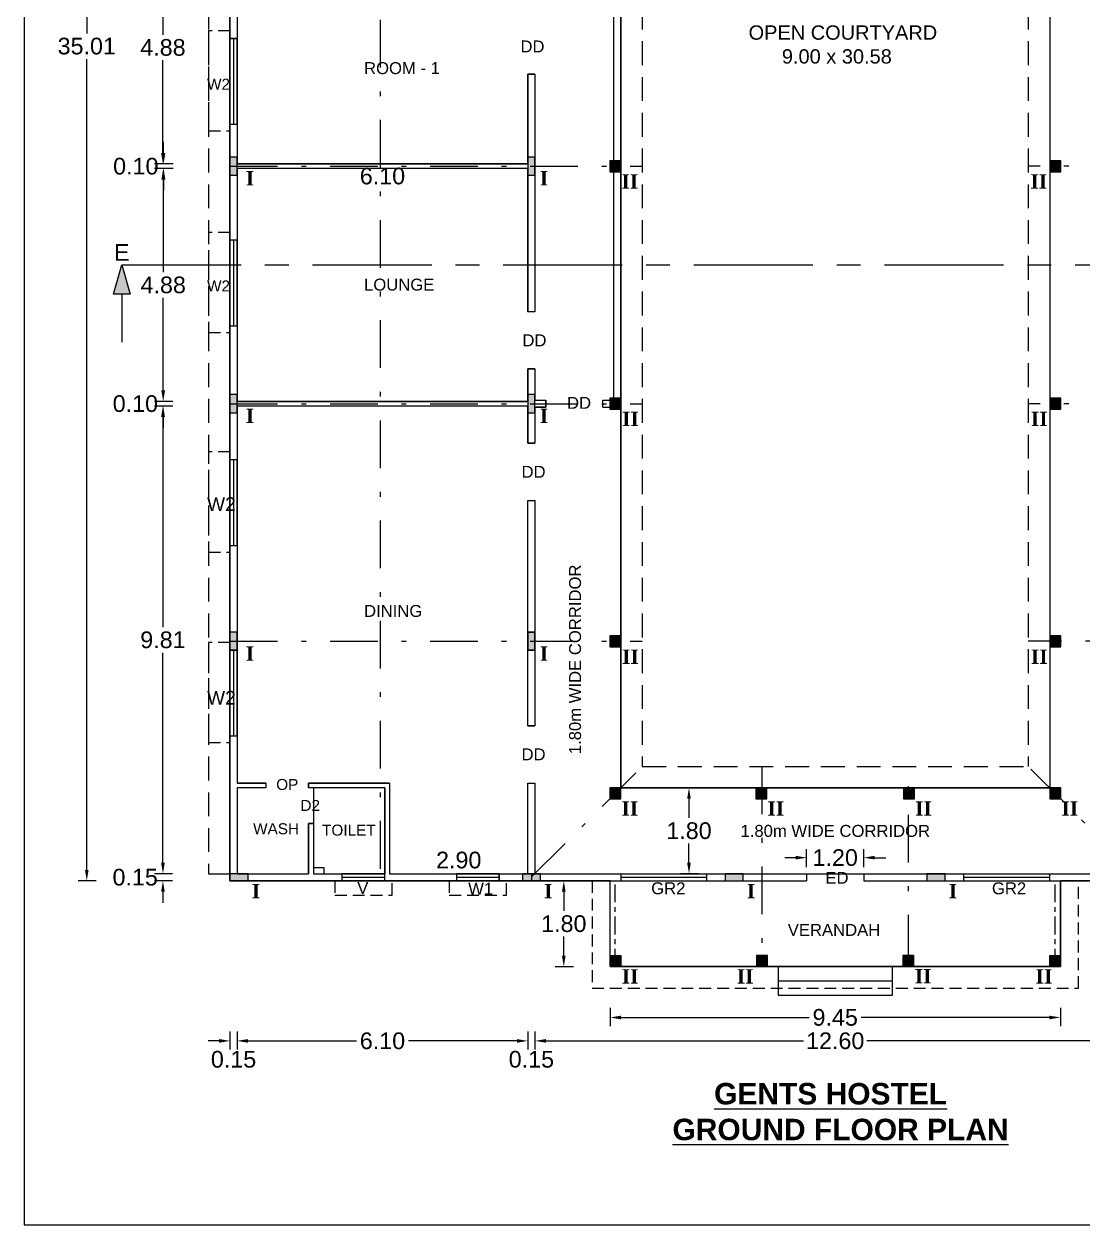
# Model space of a CAD drawing. Header units: metres. Extents: x 3715 to 4596, y 2418 to 2709.
# Drawn here: x 4030.44 to 4052.67, y 2583.8 to 2608.98 of the extents above; entities that cross this region are included whole.
import ezdxf

# ---------------------------------------------------------------- set-up
doc = ezdxf.new("R2010")
doc.units = ezdxf.units.M
doc.header["$MEASUREMENT"] = 0
for name, pattern in [('CENTER', [2, 1.25, -0.25, 0.25, -0.25]), ('CENTER2', [1.125, 0.75, -0.125, 0.125, -0.125]), ('DASHDOT', [1, 0.5, -0.25, 0, -0.25]), ('DASHED', [0.75, 0.5, -0.25]), ('DASHED2', [0.375, 0.25, -0.125])]:
    doc.linetypes.add(name, pattern=pattern)
for name, color, linetype in [('BLK_5_FLR_0_BLT_UP_AREA', 46, 'Continuous'), ('BLK_5_FLR_0_CARPET_AREA', 46, 'Continuous'), ('BLK_5_FLR_0_CARPET_AREA_DEDUCT', 46, 'Continuous'), ('BLK_5_FLR_0_EXIT_WIDTH_DOOR', 2, 'Continuous'), ('BLK_5_FLR_0_WASH', 7, 'Continuous'), ('BLK_5_FLR_0_WATER_CLOSET', 1, 'Continuous'), ('PATH_WAY', 4, 'Continuous')]:
    doc.layers.add(name, color=color, linetype=linetype)
doc.styles.add('Inner font', font='arial.ttf')
doc.styles.add('notes', font='arial.ttf')
doc.styles.get("Standard").update_dxf_attribs({"font": 'arial.ttf'})
doc.styles.add('Times New Roman$101', font='timesbd.ttf', dxfattribs={"height": 3.024})
doc.dimstyles.get("Standard").update_dxf_attribs({"dimtxt": 0.35, "dimasz": 0.23, "dimexe": 0.18, "dimexo": 0.0625, "dimgap": 0.09, "dimtad": 0, "dimtih": 1, "dimtoh": 1, "dimzin": 0, "dimdsep": 46, "dimtxsty": 'Standard', "dimcen": 0.09, "dimadec": 0, "dimazin": 0, "dimtfac": 1, "dimtofl": 0, "dimtmove": 2, "dimatfit": 3, "dimfxl": 0, "dimtolj": 1, "dimtzin": 0, "dimarcsym": 0})

# ---------------------------------------------------------------- blocks, each defined once
blk = doc.blocks.new('*D115')
at = {"color": 0, "lineweight": -2, "ltscale": 0.1}
for p, q in [((4033.36, 2591.392), (4033.36, 2591.622)), ((4033.56, 2591.162), (4033.18, 2591.162)), ((4033.56, 2591.012), (4033.18, 2591.012)), ((4033.36, 2590.782), (4033.36, 2590.552))]:
    blk.add_line(p, q, dxfattribs=at)
at = {"color": 0, "ltscale": 0.1}
for points in [[(4033.322, 2591.392), (4033.399, 2591.392), (4033.36, 2591.162)], [(4033.322, 2590.782), (4033.399, 2590.782), (4033.36, 2591.012)]]:
    blk.add_solid(points, dxfattribs=at)
at = {"color": 0, "ltscale": 0.1, "insert": (4032.778, 2591.087), "char_height": 0.35, "attachment_point": 5}
blk.add_mtext('\\A1;0.15', dxfattribs=at)
blk = doc.blocks.new('*D116')
at = {"color": 0, "lineweight": -2, "ltscale": 0.1}
for p, q in [((4033.56, 2600.967), (4033.18, 2600.967)), ((4033.36, 2600.737), (4033.36, 2596.334)), ((4033.36, 2591.392), (4033.36, 2595.796)), ((4033.56, 2591.162), (4033.18, 2591.162))]:
    blk.add_line(p, q, dxfattribs=at)
at = {"color": 0, "ltscale": 0.1}
for points in [[(4033.322, 2600.737), (4033.399, 2600.737), (4033.36, 2600.967)], [(4033.322, 2591.392), (4033.399, 2591.392), (4033.36, 2591.162)]]:
    blk.add_solid(points, dxfattribs=at)
at = {"color": 0, "ltscale": 0.1, "insert": (4033.36, 2596.065), "char_height": 0.35, "attachment_point": 5}
blk.add_mtext('\\A1;9.81', dxfattribs=at)
blk = doc.blocks.new('*D117')
at = {"color": 0, "lineweight": -2, "ltscale": 0.1}
for p, q in [((4033.365, 2601.297), (4033.365, 2601.527)), ((4033.565, 2601.067), (4033.185, 2601.067)), ((4033.565, 2600.967), (4033.185, 2600.967)), ((4033.365, 2600.737), (4033.365, 2600.507))]:
    blk.add_line(p, q, dxfattribs=at)
at = {"color": 0, "ltscale": 0.1}
for points in [[(4033.326, 2601.297), (4033.403, 2601.297), (4033.365, 2601.067)], [(4033.326, 2600.737), (4033.403, 2600.737), (4033.365, 2600.967)]]:
    blk.add_solid(points, dxfattribs=at)
at = {"color": 0, "ltscale": 0.1, "insert": (4032.782, 2601.017), "char_height": 0.35, "attachment_point": 5}
blk.add_mtext('\\A1;0.10', dxfattribs=at)
blk = doc.blocks.new('*D118')
at = {"color": 0, "lineweight": -2, "ltscale": 0.1}
for p, q in [((4033.566, 2605.947), (4033.186, 2605.947)), ((4033.366, 2605.717), (4033.366, 2603.776)), ((4033.366, 2601.297), (4033.366, 2603.239)), ((4033.566, 2601.067), (4033.186, 2601.067))]:
    blk.add_line(p, q, dxfattribs=at)
at = {"color": 0, "ltscale": 0.1}
for points in [[(4033.328, 2605.717), (4033.405, 2605.717), (4033.366, 2605.947)], [(4033.328, 2601.297), (4033.405, 2601.297), (4033.366, 2601.067)]]:
    blk.add_solid(points, dxfattribs=at)
at = {"color": 0, "ltscale": 0.1, "insert": (4033.366, 2603.507), "char_height": 0.35, "attachment_point": 5}
blk.add_mtext('\\A1;4.88', dxfattribs=at)
blk = doc.blocks.new('*D119')
at = {"color": 0, "lineweight": -2, "ltscale": 0.1}
for p, q in [((4033.373, 2606.277), (4033.373, 2606.507)), ((4033.573, 2606.047), (4033.193, 2606.047)), ((4033.573, 2605.947), (4033.193, 2605.947)), ((4033.373, 2605.717), (4033.373, 2605.487))]:
    blk.add_line(p, q, dxfattribs=at)
at = {"color": 0, "ltscale": 0.1}
for points in [[(4033.335, 2606.277), (4033.412, 2606.277), (4033.373, 2606.047)], [(4033.335, 2605.717), (4033.412, 2605.717), (4033.373, 2605.947)]]:
    blk.add_solid(points, dxfattribs=at)
at = {"color": 0, "ltscale": 0.1, "insert": (4032.791, 2605.997), "char_height": 0.35, "attachment_point": 5}
blk.add_mtext('\\A1;0.10', dxfattribs=at)
blk = doc.blocks.new('*D20')
at = {"color": 0, "lineweight": -2, "ltscale": 0.1}
for p, q in [((4033.56, 2610.927), (4033.18, 2610.927)), ((4033.36, 2610.697), (4033.36, 2608.756)), ((4033.36, 2606.277), (4033.36, 2608.219)), ((4033.56, 2606.047), (4033.18, 2606.047))]:
    blk.add_line(p, q, dxfattribs=at)
at = {"color": 0, "ltscale": 0.1}
for points in [[(4033.322, 2610.697), (4033.399, 2610.697), (4033.36, 2610.927)], [(4033.322, 2606.277), (4033.399, 2606.277), (4033.36, 2606.047)]]:
    blk.add_solid(points, dxfattribs=at)
at = {"color": 0, "ltscale": 0.1, "insert": (4033.36, 2608.487), "char_height": 0.35, "attachment_point": 5}
blk.add_mtext('\\A1;4.88', dxfattribs=at)
blk = doc.blocks.new('*D127')
at = {"color": 0, "lineweight": -2, "ltscale": 0.1}
for p, q in [((4031.962, 2626.017), (4031.582, 2626.017)), ((4031.762, 2625.787), (4031.762, 2608.784)), ((4031.762, 2591.242), (4031.762, 2608.246)), ((4031.962, 2591.012), (4031.582, 2591.012))]:
    blk.add_line(p, q, dxfattribs=at)
at = {"color": 0, "ltscale": 0.1}
for points in [[(4031.724, 2625.787), (4031.8, 2625.787), (4031.762, 2626.017)], [(4031.724, 2591.242), (4031.8, 2591.242), (4031.762, 2591.012)]]:
    blk.add_solid(points, dxfattribs=at)
at = {"color": 0, "ltscale": 0.1, "insert": (4031.762, 2608.515), "char_height": 0.35, "attachment_point": 5}
blk.add_mtext('\\A1;35.01', dxfattribs=at)
blk = doc.blocks.new('*D27')
at = {"color": 0, "lineweight": -2, "ltscale": 0.1}
for p, q in [((4034.767, 2587.856), (4034.767, 2587.476)), ((4034.917, 2587.856), (4034.917, 2587.476)), ((4034.537, 2587.656), (4034.307, 2587.656)), ((4035.147, 2587.656), (4035.377, 2587.656))]:
    blk.add_line(p, q, dxfattribs=at)
at = {"color": 0, "ltscale": 0.1}
for points in [[(4034.537, 2587.694), (4034.537, 2587.617), (4034.767, 2587.656)], [(4035.147, 2587.694), (4035.147, 2587.617), (4034.917, 2587.656)]]:
    blk.add_solid(points, dxfattribs=at)
at = {"color": 0, "ltscale": 0.1, "insert": (4034.842, 2587.268), "char_height": 0.35, "attachment_point": 5}
blk.add_mtext('\\A1;0.15', dxfattribs=at)
blk = doc.blocks.new('*D28')
at = {"color": 0, "lineweight": -2, "ltscale": 0.1}
for p, q in [((4034.917, 2587.856), (4034.917, 2587.476)), ((4041.017, 2587.856), (4041.017, 2587.476)), ((4035.147, 2587.656), (4037.422, 2587.656)), ((4040.787, 2587.656), (4038.512, 2587.656))]:
    blk.add_line(p, q, dxfattribs=at)
at = {"color": 0, "ltscale": 0.1}
for points in [[(4035.147, 2587.694), (4035.147, 2587.617), (4034.917, 2587.656)], [(4040.787, 2587.694), (4040.787, 2587.617), (4041.017, 2587.656)]]:
    blk.add_solid(points, dxfattribs=at)
at = {"color": 0, "ltscale": 0.1, "insert": (4037.967, 2587.656), "char_height": 0.35, "attachment_point": 5}
blk.add_mtext('\\A1;6.10', dxfattribs=at)
blk = doc.blocks.new('*D29')
at = {"color": 0, "lineweight": -2, "ltscale": 0.1}
for p, q in [((4041.017, 2587.856), (4041.017, 2587.476)), ((4041.167, 2587.856), (4041.167, 2587.476)), ((4040.787, 2587.656), (4040.557, 2587.656)), ((4041.397, 2587.656), (4041.627, 2587.656))]:
    blk.add_line(p, q, dxfattribs=at)
at = {"color": 0, "ltscale": 0.1}
for points in [[(4040.787, 2587.694), (4040.787, 2587.617), (4041.017, 2587.656)], [(4041.397, 2587.694), (4041.397, 2587.617), (4041.167, 2587.656)]]:
    blk.add_solid(points, dxfattribs=at)
at = {"color": 0, "ltscale": 0.1, "insert": (4041.092, 2587.268), "char_height": 0.35, "attachment_point": 5}
blk.add_mtext('\\A1;0.15', dxfattribs=at)
blk = doc.blocks.new('*D30')
at = {"color": 0, "lineweight": -2, "ltscale": 0.1}
for p, q in [((4041.167, 2587.856), (4041.167, 2587.476)), ((4053.767, 2587.856), (4053.767, 2587.476)), ((4041.397, 2587.656), (4046.804, 2587.656)), ((4053.537, 2587.656), (4048.131, 2587.656))]:
    blk.add_line(p, q, dxfattribs=at)
at = {"color": 0, "ltscale": 0.1}
for points in [[(4041.397, 2587.694), (4041.397, 2587.617), (4041.167, 2587.656)], [(4053.537, 2587.694), (4053.537, 2587.617), (4053.767, 2587.656)]]:
    blk.add_solid(points, dxfattribs=at)
at = {"color": 0, "ltscale": 0.1, "insert": (4047.467, 2587.656), "char_height": 0.35, "attachment_point": 5}
blk.add_mtext('\\A1;12.60', dxfattribs=at)
blk = doc.blocks.new('*D171')
at = {"color": 0, "lineweight": -2, "ltscale": 0.1}
for p, q in [((4041.972, 2591.012), (4041.592, 2591.012)), ((4041.772, 2590.782), (4041.772, 2590.381)), ((4041.772, 2589.442), (4041.772, 2589.844)), ((4041.972, 2589.212), (4041.592, 2589.212))]:
    blk.add_line(p, q, dxfattribs=at)
at = {"color": 0, "ltscale": 0.1}
for points in [[(4041.733, 2590.782), (4041.81, 2590.782), (4041.772, 2591.012)], [(4041.733, 2589.442), (4041.81, 2589.442), (4041.772, 2589.212)]]:
    blk.add_solid(points, dxfattribs=at)
at = {"color": 0, "ltscale": 0.1, "insert": (4041.772, 2590.112), "char_height": 0.35, "attachment_point": 5}
blk.add_mtext('\\A1;1.80', dxfattribs=at)
blk = doc.blocks.new('*D172')
at = {"color": 0, "lineweight": -2, "ltscale": 0.1}
for p, q in [((4042.742, 2588.347), (4042.742, 2587.967)), ((4052.192, 2588.347), (4052.192, 2587.967)), ((4042.972, 2588.147), (4046.921, 2588.147)), ((4051.962, 2588.147), (4048.013, 2588.147))]:
    blk.add_line(p, q, dxfattribs=at)
at = {"color": 0, "ltscale": 0.1}
for points in [[(4042.972, 2588.185), (4042.972, 2588.108), (4042.742, 2588.147)], [(4051.962, 2588.185), (4051.962, 2588.108), (4052.192, 2588.147)]]:
    blk.add_solid(points, dxfattribs=at)
at = {"color": 0, "ltscale": 0.1, "insert": (4047.467, 2588.147), "char_height": 0.35, "attachment_point": 5}
blk.add_mtext('\\A1;9.45', dxfattribs=at)
blk = doc.blocks.new('*D326')
at = {"color": 0, "ltscale": 0.1, "insert": (4037.967, 2605.79), "char_height": 0.35, "attachment_point": 5}
blk.add_mtext('\\A1;6.10', dxfattribs=at)
blk = doc.blocks.new('*D327')
at = {"color": 0, "ltscale": 0.1, "insert": (4039.567, 2591.446), "char_height": 0.35, "attachment_point": 5}
blk.add_mtext('\\A1;2.90', dxfattribs=at)
blk = doc.blocks.new('*D627')
at = {"layer": 'PATH_WAY', "color": 0, "lineweight": -2}
for p, q in [((4044.599, 2592.962), (4044.219, 2592.962)), ((4044.399, 2592.732), (4044.399, 2592.331)), ((4044.399, 2591.392), (4044.399, 2591.794)), ((4044.599, 2591.162), (4044.219, 2591.162))]:
    blk.add_line(p, q, dxfattribs=at)
at = {"layer": 'PATH_WAY', "color": 0}
for points in [[(4044.36, 2592.732), (4044.437, 2592.732), (4044.399, 2592.962)], [(4044.36, 2591.392), (4044.437, 2591.392), (4044.399, 2591.162)]]:
    blk.add_solid(points, dxfattribs=at)
at = {"layer": 'PATH_WAY', "color": 0, "insert": (4044.399, 2592.062), "char_height": 0.35, "attachment_point": 5}
blk.add_mtext('\\A1;1.80', dxfattribs=at)
blk = doc.blocks.new('*D682')
at = {"layer": 'BLK_5_FLR_0_EXIT_WIDTH_DOOR', "color": 0, "lineweight": -2}
for p, q in [((4046.637, 2591.498), (4046.407, 2591.498)), ((4046.867, 2591.298), (4046.867, 2591.678)), ((4048.067, 2591.298), (4048.067, 2591.678)), ((4048.297, 2591.498), (4048.527, 2591.498))]:
    blk.add_line(p, q, dxfattribs=at)
at = {"layer": 'BLK_5_FLR_0_EXIT_WIDTH_DOOR', "color": 0}
for points in [[(4046.637, 2591.537), (4046.637, 2591.46), (4046.867, 2591.498)], [(4048.297, 2591.537), (4048.297, 2591.46), (4048.067, 2591.498)]]:
    blk.add_solid(points, dxfattribs=at)
at = {"layer": 'BLK_5_FLR_0_EXIT_WIDTH_DOOR', "color": 0, "insert": (4047.467, 2591.498), "char_height": 0.35, "attachment_point": 5}
blk.add_mtext('\\A1;1.20', dxfattribs=at)

msp = doc.modelspace()

# ---------------------------------------------------------------- hatches: boundary and pattern name
h = msp.add_hatch(color=1)
h.dxf.hatch_style = 1
h.paths.add_polyline_path([(4034.91733, 2606.18733), (4034.7643, 2606.18733), (4034.7643, 2605.80733), (4034.91733, 2605.80733)])
h = msp.add_hatch(color=1)
h.dxf.hatch_style = 1
h.paths.add_polyline_path([(4041.01733, 2605.80733), (4041.1652, 2605.80733), (4041.1652, 2606.18733), (4041.01733, 2606.18733)])
h = msp.add_hatch(color=1)
h.dxf.hatch_style = 1
h.paths.add_polyline_path([(4042.73644, 2605.88229), (4042.96733, 2605.88229), (4042.96733, 2606.11229), (4042.73644, 2606.11229)])
h = msp.add_hatch(color=1)
h.dxf.hatch_style = 1
h.paths.add_polyline_path([(4051.96733, 2605.88233), (4052.19823, 2605.88233), (4052.19823, 2606.11233), (4051.96733, 2606.11233)])
h = msp.add_hatch(color=256)
edge = h.paths.add_edge_path()
edge.add_arc((4042.85484, 2605.99733), 0.05, 0, 360)
h = msp.add_hatch(color=256)
edge = h.paths.add_edge_path()
edge.add_arc((4052.07983, 2605.99733), 0.05, 0, 360)
h = msp.add_hatch(color=256)
h.dxf.hatch_style = 1
h.paths.add_polyline_path([(4032.32508, 2603.31759), (4032.49966, 2603.92866), (4032.67319, 2603.31637)])
h = msp.add_hatch(color=1)
h.dxf.hatch_style = 1
h.paths.add_polyline_path([(4034.91733, 2601.20733), (4034.76643, 2601.20733), (4034.76643, 2600.82733), (4034.91733, 2600.82733)])
h = msp.add_hatch(color=1)
h.dxf.hatch_style = 1
h.paths.add_polyline_path([(4041.01733, 2600.82733), (4041.16733, 2600.82733), (4041.16733, 2601.20733), (4041.01733, 2601.20733)])
h = msp.add_hatch(color=1)
h.dxf.hatch_style = 1
h.paths.add_polyline_path([(4042.73644, 2600.90229), (4042.96733, 2600.90229), (4042.96733, 2601.13229), (4042.73644, 2601.13229)])
h = msp.add_hatch(color=256)
edge = h.paths.add_edge_path()
edge.add_arc((4042.85484, 2601.01733), 0.05, 0, 360)
h = msp.add_hatch(color=1)
h.dxf.hatch_style = 1
h.paths.add_polyline_path([(4051.96733, 2600.90233), (4052.19823, 2600.90233), (4052.19823, 2601.13233), (4051.96733, 2601.13233)])
h = msp.add_hatch(color=256)
edge = h.paths.add_edge_path()
edge.add_arc((4052.07983, 2601.01733), 0.05, 0, 360)
h = msp.add_hatch(color=1)
h.dxf.hatch_style = 1
h.paths.add_polyline_path([(4034.91733, 2596.22733), (4034.76643, 2596.22733), (4034.76643, 2595.84733), (4034.91733, 2595.84733)])
h = msp.add_hatch(color=1)
h.dxf.hatch_style = 1
h.paths.add_polyline_path([(4041.01733, 2595.84733), (4041.16733, 2595.84733), (4041.16733, 2596.22733), (4041.01733, 2596.22733)])
msp.add_hatch(color=256).paths.add_polyline_path([(4041.01733, 2595.84976), (4041.16733, 2595.84976), (4041.16733, 2596.22476), (4041.01733, 2596.22476)])
h = msp.add_hatch(color=1)
h.dxf.hatch_style = 1
h.paths.add_polyline_path([(4042.73644, 2595.92229), (4042.96733, 2595.92229), (4042.96733, 2596.15229), (4042.73644, 2596.15229)])
h = msp.add_hatch(color=256)
edge = h.paths.add_edge_path()
edge.add_arc((4042.85484, 2596.03733), 0.05, 0, 360)
h = msp.add_hatch(color=1)
h.dxf.hatch_style = 1
h.paths.add_polyline_path([(4051.96733, 2595.92229), (4052.19823, 2595.92229), (4052.19823, 2596.15229), (4051.96733, 2596.15229)])
h = msp.add_hatch(color=256)
edge = h.paths.add_edge_path()
edge.add_arc((4052.07983, 2596.03733), 0.05, 0, 360)
h = msp.add_hatch(color=1)
h.dxf.hatch_style = 1
h.paths.add_polyline_path([(4042.73644, 2592.73233), (4042.96733, 2592.73233), (4042.96733, 2592.96233), (4042.73644, 2592.96233)])
h = msp.add_hatch(color=1)
h.dxf.hatch_style = 1
h.paths.add_polyline_path([(4045.79944, 2592.73233), (4046.03034, 2592.73233), (4046.03034, 2592.96233), (4045.79944, 2592.96233)])
h = msp.add_hatch(color=1)
h.dxf.hatch_style = 1
h.paths.add_polyline_path([(4048.89867, 2592.73233), (4049.12957, 2592.73233), (4049.12957, 2592.96233), (4048.89867, 2592.96233)])
h = msp.add_hatch(color=1)
h.dxf.hatch_style = 1
h.paths.add_polyline_path([(4051.96733, 2592.73233), (4052.19823, 2592.73233), (4052.19823, 2592.96233), (4051.96733, 2592.96233)])
h = msp.add_hatch(color=256)
edge = h.paths.add_edge_path()
edge.add_arc((4042.85483, 2592.84976), 0.05, 0, 360)
h = msp.add_hatch(color=256)
edge = h.paths.add_edge_path()
edge.add_arc((4045.92984, 2592.84976), 0.05, 0, 360)
h = msp.add_hatch(color=256)
edge = h.paths.add_edge_path()
edge.add_arc((4049.00484, 2592.84976), 0.05, 0, 360)
h = msp.add_hatch(color=256)
edge = h.paths.add_edge_path()
edge.add_arc((4052.07983, 2592.84976), 0.05, 0, 360)
h = msp.add_hatch(color=256)
h.dxf.hatch_style = 1
h.paths.add_polyline_path([(4034.76733, 2591.16233), (4034.76733, 2591.01233), (4035.14733, 2591.01233), (4035.14733, 2591.16233)])
h = msp.add_hatch(color=1)
h.dxf.hatch_style = 1
h.paths.add_polyline_path([(4034.76733, 2591.16233), (4034.76733, 2591.01233), (4035.14733, 2591.01233), (4035.14733, 2591.16233)])
h = msp.add_hatch(color=256)
h.dxf.hatch_style = 1
h.paths.add_polyline_path([(4040.90233, 2591.16233), (4040.90233, 2591.01239), (4041.28233, 2591.01239), (4041.28233, 2591.16233)])
h = msp.add_hatch(color=1)
h.dxf.hatch_style = 1
h.paths.add_polyline_path([(4040.90233, 2591.16233), (4040.90233, 2591.01239), (4041.28233, 2591.01239), (4041.28233, 2591.16233)])
h = msp.add_hatch(color=1)
h.dxf.hatch_style = 1
h.paths.add_polyline_path([(4045.15861, 2591.16233), (4045.15861, 2591.01233), (4045.53861, 2591.01233), (4045.53861, 2591.16233)])
h = msp.add_hatch(color=1)
h.dxf.hatch_style = 1
h.paths.add_polyline_path([(4049.39301, 2591.16233), (4049.39301, 2591.01233), (4049.77301, 2591.01233), (4049.77301, 2591.16233)])
h = msp.add_hatch(color=1)
h.dxf.hatch_style = 1
h.paths.add_polyline_path([(4042.74234, 2589.2124), (4042.97324, 2589.2124), (4042.97324, 2589.4424), (4042.74234, 2589.4424)])
h = msp.add_hatch(color=1)
h.dxf.hatch_style = 1
h.paths.add_polyline_path([(4045.81439, 2589.21537), (4046.04528, 2589.21537), (4046.04528, 2589.44537), (4045.81439, 2589.44537)])
h = msp.add_hatch(color=1)
h.dxf.hatch_style = 1
h.paths.add_polyline_path([(4048.88939, 2589.21537), (4049.12028, 2589.21537), (4049.12028, 2589.44537), (4048.88939, 2589.44537)])
h = msp.add_hatch(color=1)
h.dxf.hatch_style = 1
h.paths.add_polyline_path([(4051.96145, 2589.2124), (4052.19234, 2589.2124), (4052.19234, 2589.4424), (4051.96145, 2589.4424)])
h = msp.add_hatch(color=256)
edge = h.paths.add_edge_path()
edge.add_arc((4042.85484, 2589.31149), 0.05, 0, 360)
h = msp.add_hatch(color=256)
edge = h.paths.add_edge_path()
edge.add_arc((4045.92984, 2589.31149), 0.05, 0, 360)
h = msp.add_hatch(color=256)
edge = h.paths.add_edge_path()
edge.add_arc((4049.00484, 2589.31149), 0.05, 0, 360)
h = msp.add_hatch(color=256)
edge = h.paths.add_edge_path()
edge.add_arc((4052.08113, 2589.31149), 0.05, 0, 360)

# ---------------------------------------------------------------- linework, layer by layer
at = {"linetype": 'DASHDOT', "ltscale": 2}
for p, q in [((4037.91733, 2625.86733), (4037.91733, 2591.16233)), ((4034.76733, 2605.99733), (4043.41733, 2605.99733)), ((4060.16733, 2605.99733), (4051.51733, 2605.99733)), ((4034.76733, 2601.01733), (4043.41733, 2601.01733)), ((4060.16733, 2601.01733), (4051.51733, 2601.01733)), ((4034.76733, 2596.03733), (4043.41733, 2596.03733)), ((4060.61733, 2596.03733), (4051.51733, 2596.03733)), ((4041.08983, 2591.08733), (4043.41811, 2593.41233)), ((4045.92984, 2593.41233, 0), (4045.92984, 2589.34823, 0)), ((4049.00484, 2589.29823, 0), (4049.00484, 2593.41233, 0)), ((4053.76733, 2591.16233), (4051.51656, 2593.41233))]:
    msp.add_line(p, q, dxfattribs=at)
for p, q in [((4042.81733, 2624.36733), (4042.81733, 2601.09233)), ((4042.96733, 2624.36733), (4042.96733, 2600.94233)), ((4051.96733, 2624.06733), (4051.96733, 2592.96233)), ((4034.76733, 2609.77733), (4034.76733, 2608.67733)), ((4034.91733, 2609.42733), (4034.91733, 2608.67733)), ((4034.76733, 2608.67733), (4034.91733, 2608.67733)), ((4041.01733, 2607.92732), (4041.01733, 2606.04733)), ((4041.16733, 2607.92732), (4041.01733, 2607.92732)), ((4041.16733, 2607.92732), (4041.16733, 2602.94734)), ((4034.76733, 2606.87733), (4034.76733, 2606.18483)), ((4034.76733, 2606.87733), (4034.91733, 2606.87733)), ((4034.91733, 2606.87733), (4034.91733, 2606.04733)), ((4034.76733, 2605.80983), (4034.76733, 2604.44733)), ((4041.01733, 2606.04733), (4034.91733, 2606.04733)), ((4041.01733, 2605.94733), (4034.91733, 2605.94733)), ((4034.91733, 2605.94733), (4034.91733, 2604.44733)), ((4041.01733, 2605.94733), (4041.01733, 2602.94734)), ((4034.91733, 2604.44733), (4034.76733, 2604.44733)), ((4034.76733, 2604.44733), (4034.76733, 2602.64733)), ((4034.91733, 2604.44733), (4034.76733, 2604.44733)), ((4034.91733, 2602.64733), (4034.91733, 2604.44733)), ((4032.49753, 2603.31699), (4032.49753, 2602.30716)), ((4041.16733, 2602.94734), (4041.01733, 2602.94734)), ((4034.76733, 2602.64733), (4034.91733, 2602.64733)), ((4034.76733, 2602.64733), (4034.91733, 2602.64733)), ((4034.76733, 2602.64733), (4034.76733, 2599.84358)), ((4034.91733, 2602.64733), (4034.91733, 2601.06733)), ((4041.01733, 2601.74732), (4041.01733, 2601.06733)), ((4041.16733, 2601.74732), (4041.01733, 2601.74732)), ((4041.16733, 2601.74732), (4041.16733, 2601.09233)), ((4041.01733, 2601.06733), (4034.91733, 2601.06733)), ((4041.16733, 2601.09233), (4041.39233, 2601.09233)), ((4041.39233, 2600.94233), (4041.39233, 2601.09233)), ((4042.59233, 2601.09233), (4042.81733, 2601.09233)), ((4042.59233, 2600.94233), (4042.59233, 2601.09233)), ((4041.01733, 2600.96733), (4034.91733, 2600.96733)), ((4034.91733, 2600.96733), (4034.91733, 2599.84358)), ((4041.01733, 2600.96733), (4041.01733, 2600.18733)), ((4041.16733, 2600.94233), (4041.39233, 2600.94233)), ((4041.16733, 2600.94233), (4041.16733, 2600.18733)), ((4042.59233, 2600.94233), (4042.96733, 2600.94233)), ((4042.96733, 2600.94233), (4042.96733, 2592.96233)), ((4041.01733, 2600.18733), (4041.16733, 2600.18733)), ((4034.91733, 2599.84358), (4034.76733, 2599.84358)), ((4041.01733, 2596.03733), (4041.01733, 2598.98732)), ((4041.01733, 2598.98732), (4041.16733, 2598.98732)), ((4041.16733, 2598.98732), (4041.16733, 2594.26233)), ((4034.76733, 2598.04358), (4034.76734, 2595.84983)), ((4034.76733, 2598.04358), (4034.91733, 2598.04358)), ((4034.91733, 2598.04358), (4034.91733, 2595.84983)), ((4041.01733, 2594.26233), (4041.01733, 2596.03733)), ((4034.76734, 2595.84983), (4034.91733, 2595.84983)), ((4041.01733, 2594.26233), (4041.16733, 2594.26233)), ((4034.76733, 2594.04983), (4034.76733, 2591.01233)), ((4034.76733, 2594.04983), (4034.91733, 2594.04983)), ((4034.91733, 2594.04983), (4034.91733, 2593.06233)), ((4035.51733, 2593.06233), (4034.91733, 2593.06233)), ((4034.91733, 2592.96233), (4034.91733, 2591.16233)), ((4035.51733, 2592.96233), (4034.91733, 2592.96233)), ((4035.51733, 2593.06233), (4035.51733, 2592.96233)), ((4038.11735, 2593.06233), (4036.41733, 2593.06233)), ((4036.41733, 2593.06233), (4036.41733, 2592.96233)), ((4038.01735, 2592.96233), (4036.41733, 2592.96233)), ((4038.11735, 2593.06233), (4038.11735, 2591.16233)), ((4041.01733, 2591.16233), (4041.01733, 2593.06233)), ((4041.01733, 2593.06233), (4041.16733, 2593.06233)), ((4041.16733, 2593.06233), (4041.16733, 2591.16233)), ((4042.96733, 2592.96233), (4051.96733, 2592.96233)), ((4036.51733, 2592.21233), (4036.41733, 2592.21233)), ((4036.41733, 2592.21233), (4036.41733, 2591.16233)), ((4036.51733, 2592.21233), (4036.51733, 2591.16233)), ((4034.76733, 2591.01233), (4037.11733, 2591.01233)), ((4034.91733, 2591.16233), (4036.41733, 2591.16233)), ((4036.51733, 2591.16233), (4037.11733, 2591.16233)), ((4037.11733, 2591.16233), (4037.11733, 2591.01233)), ((4038.01735, 2591.01233), (4039.51733, 2591.01233)), ((4038.11735, 2591.16233), (4039.51733, 2591.16233)), ((4039.51733, 2591.16233), (4039.51733, 2591.01233)), ((4040.41733, 2591.16233), (4040.41733, 2591.01233)), ((4040.41733, 2591.16233), (4041.01733, 2591.16233)), ((4040.41733, 2591.01233), (4042.96733, 2591.01233)), ((4041.01733, 2591.16233), (4041.16733, 2591.16233)), ((4041.09233, 2591.16233), (4041.09233, 2591.01239)), ((4041.16733, 2591.16233), (4042.96733, 2591.16233)), ((4042.74234, 2589.2124, 0), (4042.74234, 2591.0124, 0)), ((4042.96494, 2591.16233), (4044.76494, 2591.16226)), ((4042.96494, 2591.01226), (4044.76494, 2591.01226)), ((4042.96733, 2591.16233), (4042.96733, 2591.01233)), ((4044.76733, 2591.16233), (4045.17983, 2591.16233)), ((4044.76733, 2591.16233), (4044.76733, 2591.01233)), ((4044.76733, 2591.01233), (4046.86733, 2591.01233)), ((4045.55483, 2591.16233), (4046.86733, 2591.16233)), ((4046.86733, 2591.16233), (4046.86733, 2591.01233)), ((4048.06733, 2591.16233), (4049.37983, 2591.16233)), ((4048.06733, 2591.16233), (4048.06733, 2591.01233)), ((4048.06733, 2591.01233), (4050.16733, 2591.01233)), ((4049.75483, 2591.16233), (4050.16733, 2591.16233)), ((4050.16733, 2591.16233), (4051.96733, 2591.16233)), ((4050.16733, 2591.01233), (4050.16733, 2591.16233)), ((4051.96733, 2591.16233), (4053.76733, 2591.16233)), ((4051.96733, 2591.01233), (4051.96733, 2591.16233)), ((4051.96733, 2591.01233), (4054.51733, 2591.01233)), ((4052.19234, 2589.2124, 0), (4052.19234, 2591.0124, 0)), ((4042.74234, 2589.2124, 0), (4052.19234, 2589.2124, 0)), ((4046.26734, 2589.2124, 0), (4046.26734, 2588.6124, 0)), ((4046.26734, 2589.21233), (4046.26734, 2588.61233)), ((4048.66734, 2588.6124, 0), (4048.66734, 2589.2124, 0)), ((4048.66734, 2588.61233), (4048.66734, 2589.21233)), ((4046.26734, 2588.9124, 0), (4048.66734, 2588.9124, 0)), ((4046.26734, 2588.91233), (4048.66734, 2588.91233)), ((4046.26734, 2588.6124, 0), (4048.66734, 2588.6124, 0)), ((4046.26734, 2588.61233), (4048.66734, 2588.61233))]:
    msp.add_line(p, q)
at = {"linetype": 'DASHED'}
for p, q in [((4043.41733, 2623.61733), (4043.41733, 2593.41233)), ((4051.51733, 2623.61733), (4051.51733, 2593.41233)), ((4043.41733, 2593.41233), (4051.51733, 2593.41233))]:
    msp.add_line(p, q, dxfattribs=at)
at = {"linetype": 'CENTER', "ltscale": 2}
msp.add_line((4032.49966, 2603.92866), (4061.91569, 2603.92866), dxfattribs=at)
at = {"linetype": 'CENTER2', "ltscale": 0.5}
for p, q in [((4042.85168, 2589.21233), (4042.85168, 2591.01233)), ((4052.08301, 2589.21233), (4052.08301, 2591.01233))]:
    msp.add_line(p, q, dxfattribs=at)
at = {"ltscale": 0.3}
msp.add_line((4050.16733, 2591.01233), (4051.96733, 2591.01233), dxfattribs=at)
at = {"ltscale": 0.1}
msp.add_lwpolyline([(4030.44487, 2583.79552), (4108.24936, 2583.79552), (4108.24936, 2648.64345), (4030.44487, 2648.64345)], close=True, dxfattribs=at)
at = {"linetype": 'DASHED'}
msp.add_lwpolyline([(4034.76733, 2625.86733), (4034.31733, 2625.86733), (4034.31733, 2591.16233), (4034.76733, 2591.16233)], dxfattribs=at)
at = {"color": 1, "ltscale": 0.1}
msp.add_lwpolyline([(4051.96733, 2592.96233), (4042.96733, 2592.96233), (4042.96733, 2624.06733), (4051.96733, 2624.06733)], close=True, dxfattribs=at)
at = {"linetype": 'DASHED', "ltscale": 0.5}
for points in [[(4034.76733, 2608.83983), (4034.31733, 2608.83983), (4034.31733, 2606.73983), (4034.76733, 2606.73983)], [(4034.76733, 2604.60983), (4034.31733, 2604.60983), (4034.31733, 2602.50983), (4034.76733, 2602.50983)], [(4034.76733, 2600.00608), (4034.31733, 2600.00608), (4034.31733, 2597.90608), (4034.76733, 2597.90608)], [(4034.76733, 2596.01233), (4034.31733, 2596.01233), (4034.31733, 2593.91233), (4034.76733, 2593.91233)], [(4036.96733, 2591.01233), (4036.96733, 2590.71233), (4038.16733, 2590.71233), (4038.16733, 2591.01233)], [(4039.36733, 2591.01233), (4039.36733, 2590.71233), (4040.56733, 2590.71233), (4040.56733, 2591.01233)]]:
    msp.add_lwpolyline(points, dxfattribs=at)
for points in [[(4034.91733, 2606.87733), (4034.91733, 2608.67733), (4034.76733, 2608.67733), (4034.76733, 2606.87733)], [(4032.67319, 2603.31637), (4032.32508, 2603.31759), (4032.49966, 2603.92866), (4032.49966, 2603.92866)], [(4034.91733, 2598.04358), (4034.91733, 2599.84358), (4034.76733, 2599.84358), (4034.76733, 2598.04358)], [(4041.16733, 2595.84976), (4041.01733, 2595.84976), (4041.01733, 2596.22476), (4041.16733, 2596.22476)], [(4034.91733, 2594.04983), (4034.91733, 2595.84983), (4034.76733, 2595.84983), (4034.76733, 2594.04983)], [(4034.76733, 2591.16233), (4034.76733, 2591.01233), (4035.14733, 2591.01233), (4035.14733, 2591.16233)], [(4040.41733, 2591.16233), (4039.51733, 2591.16233), (4039.51733, 2591.01233), (4040.41733, 2591.01233)], [(4040.90233, 2591.16233), (4040.90233, 2591.01239), (4041.28233, 2591.01239), (4041.28233, 2591.16233)]]:
    msp.add_lwpolyline(points, close=True)
for points in [[(4034.84233, 2608.67733), (4034.84233, 2606.87733)], [(4034.84233, 2604.44733), (4034.84233, 2602.64733)], [(4034.84233, 2599.84358), (4034.84233, 2598.04358)], [(4034.84233, 2595.84983), (4034.84233, 2594.04983)], [(4038.01735, 2592.96233), (4038.01735, 2591.16233), (4037.11733, 2591.16233), (4037.11733, 2591.01233), (4038.01733, 2591.01233), (4038.01733, 2591.16233)]]:
    msp.add_lwpolyline(points)
at = {"color": 1}
for points in [[(4034.91733, 2606.18733), (4034.7643, 2606.18733), (4034.7643, 2605.80733), (4034.91733, 2605.80733)], [(4041.1652, 2606.18733), (4041.01733, 2606.18733), (4041.01733, 2605.80733), (4041.1652, 2605.80733)], [(4042.73644, 2606.11229), (4042.73644, 2605.88229), (4042.96733, 2605.88229), (4042.96733, 2606.11229)], [(4051.96733, 2606.11233), (4051.96733, 2605.88233), (4052.19823, 2605.88233), (4052.19823, 2606.11233)], [(4034.91733, 2601.20733), (4034.76643, 2601.20733), (4034.76643, 2600.82733), (4034.91733, 2600.82733)], [(4041.16733, 2601.20733), (4041.01733, 2601.20733), (4041.01733, 2600.82733), (4041.16733, 2600.82733)], [(4042.73644, 2601.13229), (4042.73644, 2600.90229), (4042.96733, 2600.90229), (4042.96733, 2601.13229)], [(4051.96733, 2601.13233), (4051.96733, 2600.90233), (4052.19823, 2600.90233), (4052.19823, 2601.13233)], [(4034.91733, 2596.22733), (4034.76643, 2596.22733), (4034.76643, 2595.84733), (4034.91733, 2595.84733)], [(4041.16733, 2596.22733), (4041.01733, 2596.22733), (4041.01733, 2595.84733), (4041.16733, 2595.84733)], [(4042.73644, 2596.15229), (4042.73644, 2595.92229), (4042.96733, 2595.92229), (4042.96733, 2596.15229)], [(4051.96733, 2596.15229), (4051.96733, 2595.92229), (4052.19823, 2595.92229), (4052.19823, 2596.15229)], [(4042.73644, 2592.96233), (4042.73644, 2592.73233), (4042.96733, 2592.73233), (4042.96733, 2592.96233)], [(4045.79944, 2592.96233), (4045.79944, 2592.73233), (4046.03034, 2592.73233), (4046.03034, 2592.96233)], [(4048.89867, 2592.96233), (4048.89867, 2592.73233), (4049.12957, 2592.73233), (4049.12957, 2592.96233)], [(4051.96733, 2592.96233), (4051.96733, 2592.73233), (4052.19823, 2592.73233), (4052.19823, 2592.96233)], [(4034.76733, 2591.16233), (4034.76733, 2591.01233), (4035.14733, 2591.01233), (4035.14733, 2591.16233)], [(4040.90233, 2591.16233), (4040.90233, 2591.01239), (4041.28233, 2591.01239), (4041.28233, 2591.16233)], [(4045.15861, 2591.16233), (4045.15861, 2591.01233), (4045.53861, 2591.01233), (4045.53861, 2591.16233)], [(4049.39301, 2591.16233), (4049.39301, 2591.01233), (4049.77301, 2591.01233), (4049.77301, 2591.16233)], [(4045.81439, 2589.44537), (4045.81439, 2589.21537), (4046.04528, 2589.21537), (4046.04528, 2589.44537)], [(4051.96145, 2589.4424), (4051.96145, 2589.2124), (4052.19234, 2589.2124), (4052.19234, 2589.4424)]]:
    msp.add_lwpolyline(points, close=True, dxfattribs=at)
at = {"ltscale": 0.3}
for points in [[(4037.11733, 2591.08733), (4038.01733, 2591.08733)], [(4039.51733, 2591.08733), (4040.41733, 2591.08733)], [(4042.96494, 2591.08726), (4044.76494, 2591.08726)], [(4042.96733, 2591.08733), (4044.76733, 2591.08733)], [(4050.16733, 2591.08733), (4051.96733, 2591.08733)]]:
    msp.add_lwpolyline(points, dxfattribs=at)
at = {"linetype": 'DASHED2'}
msp.add_lwpolyline([(4042.36418, 2591.01233), (4042.36418, 2588.76233), (4052.57051, 2588.76233), (4052.57051, 2591.01233)], dxfattribs=at)
at = {"color": 1, "elevation": 0}
for points in [[(4042.74234, 2589.4424), (4042.74234, 2589.2124), (4042.97324, 2589.2124), (4042.97324, 2589.4424)], [(4048.88939, 2589.44537), (4048.88939, 2589.21537), (4049.12028, 2589.21537), (4049.12028, 2589.44537)]]:
    msp.add_lwpolyline(points, close=True, dxfattribs=at)
for centre in [(4042.85484, 2605.99733), (4052.07983, 2605.99733, 0), (4042.85484, 2601.01733), (4052.07983, 2601.01733, 0), (4042.85484, 2596.03733), (4052.07983, 2596.03733, 0), (4042.85483, 2592.84976), (4045.92984, 2592.84976, 0), (4049.00484, 2592.84976, 0), (4052.07983, 2592.84976), (4042.85484, 2589.31149), (4045.92984, 2589.31149, 0), (4049.00484, 2589.31149, 0), (4052.08113, 2589.31149)]:
    msp.add_circle(centre, 0.05)
at = {"layer": 'BLK_5_FLR_0_BLT_UP_AREA', "color": 46}
msp.add_lwpolyline([(4034.76734, 2626.01733), (4060.16733, 2626.01733), (4060.16733, 2591.01233), (4052.19234, 2591.0124), (4052.19234, 2589.2124), (4042.74234, 2589.2124), (4042.74234, 2591.0124), (4034.76733, 2591.01233), (4034.76734, 2626.01733)], close=True, dxfattribs=at)
at = {"layer": 'BLK_5_FLR_0_CARPET_AREA', "color": 46}
msp.add_lwpolyline([(4034.91733, 2609.42733), (4034.91733, 2606.04733), (4041.01733, 2606.04733), (4041.01733, 2607.92732), (4041.16733, 2607.92732), (4041.16733, 2602.94734), (4041.01733, 2602.94734), (4041.01733, 2605.94733), (4034.91733, 2605.94733), (4034.91733, 2601.06733), (4041.01733, 2601.06733), (4041.01733, 2601.74732), (4041.16733, 2601.74732), (4041.16733, 2601.09233), (4041.39233, 2601.09233), (4041.39233, 2600.94233), (4041.16733, 2600.94233), (4041.16733, 2600.18733), (4041.01733, 2600.18733), (4041.01733, 2600.96733), (4034.91733, 2600.96733), (4034.91733, 2593.06233), (4035.51733, 2593.06233), (4035.51733, 2592.96233), (4034.91733, 2592.96233), (4034.91733, 2591.16233), (4036.41733, 2591.16233), (4036.41733, 2592.21233), (4036.51733, 2592.21233), (4036.51733, 2591.16233), (4038.01733, 2591.16233), (4038.01733, 2592.96233), (4036.41733, 2592.96233), (4036.41733, 2593.06233), (4038.11735, 2593.06233), (4038.11735, 2591.16233), (4041.01733, 2591.16233), (4041.01733, 2593.06233), (4041.16733, 2593.06233), (4041.16733, 2591.16233), (4053.76733, 2591.16233)], dxfattribs=at)
at = {"layer": 'BLK_5_FLR_0_CARPET_AREA'}
msp.add_lwpolyline([(4041.16733, 2594.26233), (4041.01733, 2594.26233), (4041.01733, 2598.98732), (4041.16733, 2598.98732)], close=True, dxfattribs=at)
at = {"layer": 'BLK_5_FLR_0_CARPET_AREA_DEDUCT', "color": 46}
msp.add_lwpolyline([(4042.96733, 2624.06733), (4051.96733, 2624.06733), (4051.96733, 2592.96171), (4042.96733, 2592.96171)], close=True, dxfattribs=at)
at = {"layer": 'BLK_5_FLR_0_WASH', "color": 60}
msp.add_lwpolyline([(4036.51733, 2591.29232), (4036.73948, 2591.29232), (4036.73948, 2591.16698)], dxfattribs=at)
at = {"layer": 'BLK_5_FLR_0_WATER_CLOSET', "color": 1}
msp.add_lwpolyline([(4036.51733, 2591.16233), (4038.01733, 2591.16233), (4038.01733, 2592.96233), (4036.51733, 2592.96233)], close=True, dxfattribs=at)

# ---------------------------------------------------------------- texts
for s, height, style, p in [('DD', 0.25, 'Inner font', (4040.86263, 2608.38436)), ('W2', 0.23, 'Inner font', (4034.28612, 2607.6023)), ('W2', 0.23, 'Inner font', (4034.28612, 2603.3723)), ('DD', 0.25, 'Inner font', (4040.90412, 2602.22103)), ('DD', 0.25, 'Inner font', (4041.83946, 2600.91079)), ('DD', 0.25, 'Inner font', (4040.88519, 2599.46453)), ('W2', 0.2875, 'Inner font', (4034.28612, 2598.76855)), ('W2', 0.2875, 'Inner font', (4034.28612, 2594.70806)), ('DD', 0.25, 'Inner font', (4040.88519, 2593.53954)), ('OP', 0.23, 'notes', (4035.73711, 2592.91782)), ('D2', 0.23, 'notes', (4036.24559, 2592.47802)), ('V', 0.25, 'notes', (4037.43723, 2590.73578)), ('W1', 0.25, 'notes', (4039.76526, 2590.72298)), ('GR2', 0.25, 'Inner font', (4050.75588, 2590.73055))]:
    msp.add_text(s, height=height, dxfattribs=dict(style=style)).set_placement(p)
at = {"color": 7, "style": 'Times New Roman$101'}
for s, p in [('I', (4035.09711, 2605.59411)), ('I', (4041.26801, 2605.59411)), ('II', (4042.98165, 2605.529)), ('II', (4051.56203, 2605.529)), ('I', (4035.09711, 2600.61411)), ('I', (4041.26801, 2600.61411)), ('II', (4042.99282, 2600.549)), ('II', (4051.5732, 2600.549)), ('I', (4035.09711, 2595.62763)), ('I', (4041.26801, 2595.62763)), ('II', (4042.99282, 2595.56252)), ('II', (4051.5732, 2595.56252)), ('II', (4042.98236, 2592.37904)), ('II', (4046.04466, 2592.37904)), ('II', (4049.14389, 2592.37904)), ('II', (4052.21255, 2592.37904)), ('I', (4035.22262, 2590.64685)), ('I', (4041.35762, 2590.64685)), ('I', (4045.61389, 2590.64685)), ('I', (4049.8483, 2590.64685)), ('II', (4042.98756, 2588.85911)), ('II', (4045.40384, 2588.85911)), ('II', (4049.1346, 2588.86207, 0)), ('II', (4051.67221, 2588.85911))]:
    msp.add_text(s, height=0.3, dxfattribs=at).set_placement(p)
msp.add_text('E', height=0.35).set_placement((4032.33422, 2604.01439))
at = {"attachment_point": 1, "style": 'Inner font'}
for s, insert, char_height, width in [('OPEN COURTYARD\\P      9.00 x 30.58', (4045.64948, 2608.951), 0.3, 4.0132871), ('ROOM - 1', (4037.58066, 2608.17994), 0.25, 4.047584), ('LOUNGE', (4037.58066, 2603.64012), 0.25, 4.047584), ('\\pt0.5;DINING ', (4037.58066, 2596.79679), 0.25, 4.047584), ('WASH', (4035.25295, 2592.21967), 0.23, 4.047584), ('TOILET', (4036.69949, 2592.19054), 0.23, 4.047584), ('1.80m WIDE CORRIDOR ', (4045.48017, 2592.18458), 0.25, 4.7992308), ('ED', (4047.26122, 2591.2007), 0.25, 0.4249308), ('GR2', (4043.60541, 2590.98062), 0.25, 0.5888472), ('{\\W6.24124; }VERANDAH', (4045.86641, 2590.10755), 0.25, 3.1221917), ('{\\fArial|b1|i0|c0|p34;     \\LGENTS HOSTEL \\PGROUND FLOOR PLAN\\H1.35891x; }', (4044.05224, 2586.77355), 0.45, 18.2355893)]:
    msp.add_mtext(s, dxfattribs=dict(at, insert=insert, char_height=char_height, width=width))
at = {"insert": (4041.88299, 2593.6678), "char_height": 0.25, "width": 4.7992308, "attachment_point": 1, "rotation": 90, "style": 'Inner font'}
msp.add_mtext('1.80m WIDE CORRIDOR ', dxfattribs=at)

# ---------------------------------------------------------------- dimensions: what is measured, and where the dimension line sits
at = {"ltscale": 0.1}
for base, p1, p2, picture, middle in [((4031.7620588833, 2591.0123300412), (4035.5133835845, 2626.0173300411), (4035.2011745841, 2591.0123300412), '*D127', (4031.7620588833, 2608.5148300411)), ((4033.36041, 2610.92733), (4035.68632, 2606.04733), (4035.68632, 2610.92733), '*D20', (4033.36041, 2608.48733)), ((4033.37323, 2606.04733), (4035.69913, 2605.94733), (4035.69913, 2606.04733), '*D119', (4032.79082, 2605.99733)), ((4033.36645, 2605.94733), (4035.28569, 2601.06733), (4035.28569, 2605.94733), '*D118', (4033.36645, 2603.50733)), ((4033.36451, 2601.06733), (4035.16774, 2600.96733), (4035.16774, 2601.06733), '*D117', (4032.78211, 2601.01733)), ((4033.3604088759, 2600.9673300412), (4034.9173335025, 2591.1623300412), (4034.9173335025, 2600.9673300412), '*D116', (4033.3604088759, 2596.0648300412)), ((4033.36041, 2591.16233), (4035.01615, 2591.01233), (4035.01615, 2591.16233), '*D115', (4032.77801, 2591.08733)), ((4041.7718, 2591.01226), (4043.15295, 2589.2124, 0), (4043.15295, 2591.01226), '*D171', (4041.7718, 2590.11233))]:
    dim = msp.add_linear_dim(base=base, p1=p1, p2=p2, angle=90, dimstyle='Standard', dxfattribs=at)
    dim.commit()
    dim.dimension.update_dxf_attribs({"geometry": picture, "text_midpoint": middle})
for base, p1, p2, picture, middle in [((4041.01733, 2605.79035), (4034.91733, 2605.60847), (4041.01733, 2605.60847), '*D326', (4037.96733, 2605.79035)), ((4041.01733, 2591.44626), (4038.11735, 2591.9426), (4041.01733, 2591.9426), '*D327', (4039.56734, 2591.44626))]:
    dim = msp.add_linear_dim(base=base, p1=p1, p2=p2, dimstyle='Standard', override={"dimse1": 1, "dimse2": 1, "dimsd1": 1, "dimsd2": 1}, dxfattribs=at)
    dim.commit()
    dim.dimension.update_dxf_attribs({"geometry": picture, "text_midpoint": middle})
for base, p1, p2, picture, middle in [((4053.76732, 2587.65558), (4041.16733, 2590.99695), (4053.76732, 2591.29136), '*D30', (4047.46733, 2587.65558)), ((4041.01733, 2587.65558), (4034.91733, 2591.02625), (4041.01733, 2590.99695), '*D28', (4037.96733, 2587.65558)), ((4052.19234, 2588.14664), (4042.74234, 2589.94056, 0), (4052.19234, 2589.94056, 0), '*D172', (4047.46734, 2588.14664))]:
    dim = msp.add_linear_dim(base=base, p1=p1, p2=p2, dimstyle='Standard', dxfattribs=at)
    dim.commit()
    dim.dimension.update_dxf_attribs({"geometry": picture, "text_midpoint": middle})
for base, p1, p2, picture, middle in [((4034.91733, 2587.65558), (4034.76733, 2591.02625), (4034.91733, 2591.02625), '*D27', (4034.84233, 2587.26785)), ((4041.16733, 2587.65558), (4041.01733, 2590.99695), (4041.16733, 2590.99695), '*D29', (4041.09233, 2587.26785))]:
    dim = msp.add_linear_dim(base=base, p1=p1, p2=p2, dimstyle='Standard', dxfattribs=at)
    dim.commit()
    dim.dimension.update_dxf_attribs({"geometry": picture, "text_midpoint": middle, "dimtype": 160})
at = {"layer": 'BLK_5_FLR_0_EXIT_WIDTH_DOOR'}
dim = msp.add_linear_dim(base=(4048.06733, 2591.49821), p1=(4046.86733, 2591.01233), p2=(4048.06733, 2591.01233), dimstyle='Standard', dxfattribs=at)
dim.commit()
dim.dimension.update_dxf_attribs({"geometry": '*D682', "text_midpoint": (4047.46733, 2591.49821)})
at = {"layer": 'PATH_WAY'}
dim = msp.add_linear_dim(base=(4044.39882, 2591.16233), p1=(4045.04474, 2592.96233), p2=(4045.04474, 2591.16233), angle=90, dimstyle='Standard', dxfattribs=at)
dim.commit()
dim.dimension.update_dxf_attribs({"geometry": '*D627', "text_midpoint": (4044.39882, 2592.06233)})

doc.saveas('drawing.dxf')
